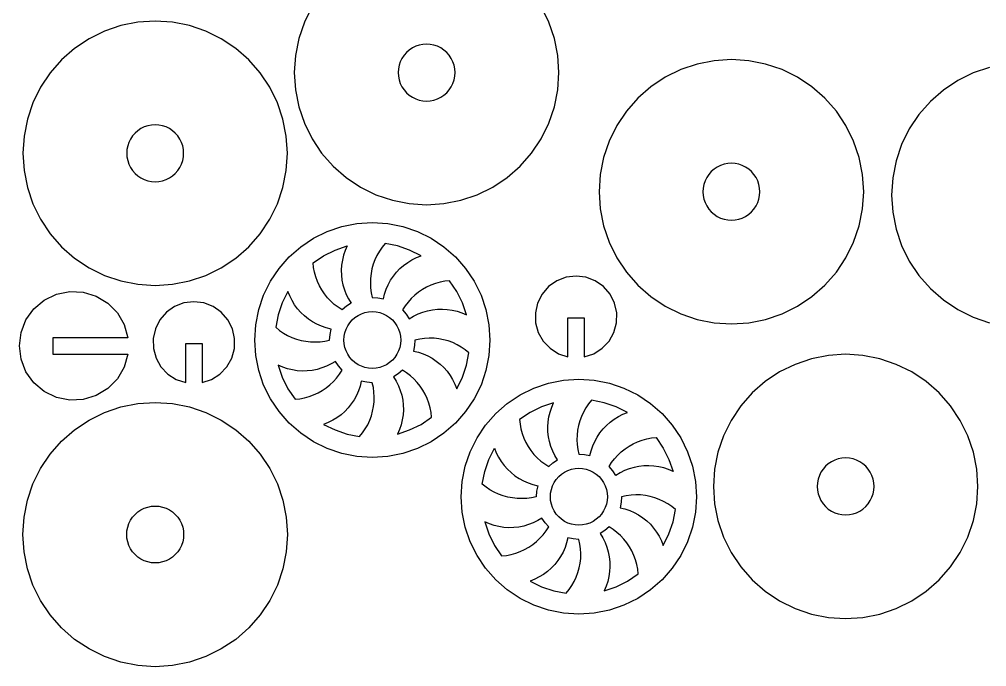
# Model space of a CAD drawing. Extents: x -592.3 to -568.9, y 406 to 419.8.
# Drawn here: x -592.34 to -584.95, y 406.46 to 411.41 of the extents above; entities that cross this region are included whole.
import ezdxf

# ---------------------------------------------------------------- set-up
doc = ezdxf.new("R2010")
doc.units = 0
doc.header["$MEASUREMENT"] = 0
doc.layers.get('0').update_dxf_attribs({"linetype": 'CONTINUOUS'})

msp = doc.modelspace()

# ---------------------------------------------------------------- linework, layer by layer
for points in [[(-590.1066, 411.505), (-590.165, 411.3865), (-590.2075, 411.2613), (-590.2333, 411.1317), (-590.2419, 410.9998), (-590.2333, 410.8679), (-590.2075, 410.7383), (-590.165, 410.6131), (-590.1066, 410.4946), (-590.0331, 410.3847), (-589.946, 410.2853), (-589.8466, 410.1981), (-589.7367, 410.1247), (-589.6182, 410.0662), (-589.493, 410.0238), (-589.3634, 409.998), (-589.2315, 409.9893), (-589.0996, 409.998), (-588.97, 410.0238), (-588.8448, 410.0662), (-588.7262, 410.1247), (-588.6163, 410.1981), (-588.517, 410.2853), (-588.4298, 410.3847), (-588.3564, 410.4946), (-588.2979, 410.6131), (-588.2554, 410.7383), (-588.2297, 410.8679), (-588.221, 410.9998), (-588.2297, 411.1317), (-588.2554, 411.2613), (-588.2979, 411.3865), (-588.3564, 411.505)], [(-584.9304, 411.0394), (-585.0555, 410.9969), (-585.1741, 410.9385), (-585.284, 410.865), (-585.3833, 410.7779), (-585.4705, 410.6785), (-585.5439, 410.5686), (-585.6024, 410.4501), (-585.6449, 410.3249), (-585.6707, 410.1953), (-585.6793, 410.0634), (-585.6707, 409.9315), (-585.6449, 409.8018), (-585.6024, 409.6767), (-585.5439, 409.5581), (-585.4705, 409.4482), (-585.3833, 409.3489), (-585.284, 409.2617), (-585.1741, 409.1883), (-585.0555, 409.1298), (-584.9304, 409.0873)]]:
    msp.add_lwpolyline(points)
for points in [[(-591.9201, 411.1848), (-592.0195, 411.0976), (-592.1067, 410.9982), (-592.1801, 410.8883), (-592.2385, 410.7698), (-592.281, 410.6446), (-592.3068, 410.515), (-592.3155, 410.3831), (-592.3068, 410.2512), (-592.281, 410.1216), (-592.2385, 409.9964), (-592.1801, 409.8779), (-592.1067, 409.768), (-592.0195, 409.6686), (-591.9201, 409.5815), (-591.8102, 409.508), (-591.6917, 409.4496), (-591.5665, 409.4071), (-591.4369, 409.3813), (-591.305, 409.3727), (-591.1731, 409.3813), (-591.0435, 409.4071), (-590.9183, 409.4496), (-590.7998, 409.508), (-590.6899, 409.5815), (-590.5905, 409.6686), (-590.5034, 409.768), (-590.4299, 409.8779), (-590.3715, 409.9964), (-590.329, 410.1216), (-590.3032, 410.2512), (-590.2945, 410.3831), (-590.3032, 410.515), (-590.329, 410.6446), (-590.3715, 410.7698), (-590.4299, 410.8883), (-590.5034, 410.9982), (-590.5905, 411.0976), (-590.6899, 411.1848), (-590.7998, 411.2582), (-590.9183, 411.3167), (-591.0435, 411.3591), (-591.1731, 411.3849), (-591.305, 411.3936), (-591.4369, 411.3849), (-591.5665, 411.3591), (-591.6917, 411.3167), (-591.8102, 411.2582)], [(-589.0991, 411.1723), (-589.1227, 411.1882), (-589.1482, 411.2007), (-589.1752, 411.2099), (-589.2031, 411.2154), (-589.2315, 411.2173), (-589.2599, 411.2154), (-589.2878, 411.2099), (-589.3147, 411.2007), (-589.3402, 411.1882), (-589.3639, 411.1723), (-589.3853, 411.1536), (-589.404, 411.1322), (-589.4198, 411.1085), (-589.4324, 411.083), (-589.4416, 411.0561), (-589.4471, 411.0282), (-589.449, 410.9998), (-589.4471, 410.9714), (-589.4416, 410.9435), (-589.4324, 410.9165), (-589.4198, 410.891), (-589.404, 410.8674), (-589.3853, 410.846), (-589.3639, 410.8272), (-589.3402, 410.8114), (-589.3147, 410.7988), (-589.2878, 410.7897), (-589.2599, 410.7841), (-589.2315, 410.7823), (-589.2031, 410.7841), (-589.1752, 410.7897), (-589.1482, 410.7988), (-589.1227, 410.8114), (-589.0991, 410.8272), (-589.0777, 410.846), (-589.0589, 410.8674), (-589.0431, 410.891), (-589.0305, 410.9165), (-589.0214, 410.9435), (-589.0158, 410.9714), (-589.014, 410.9998), (-589.0158, 411.0282), (-589.0214, 411.0561), (-589.0305, 411.083), (-589.0431, 411.1085), (-589.0589, 411.1322), (-589.0777, 411.1536)], [(-587.7047, 409.4737), (-587.6175, 409.3743), (-587.5182, 409.2872), (-587.4083, 409.2138), (-587.2897, 409.1553), (-587.1646, 409.1128), (-587.0349, 409.087), (-586.903, 409.0784), (-586.7711, 409.087), (-586.6415, 409.1128), (-586.5163, 409.1553), (-586.3978, 409.2138), (-586.2879, 409.2872), (-586.1885, 409.3743), (-586.1014, 409.4737), (-586.0279, 409.5836), (-585.9695, 409.7022), (-585.927, 409.8273), (-585.9012, 409.9569), (-585.8926, 410.0888), (-585.9012, 410.2207), (-585.927, 410.3504), (-585.9695, 410.4755), (-586.0279, 410.5941), (-586.1014, 410.704), (-586.1885, 410.8033), (-586.2879, 410.8905), (-586.3978, 410.9639), (-586.5163, 411.0224), (-586.6415, 411.0649), (-586.7711, 411.0907), (-586.903, 411.0993), (-587.0349, 411.0907), (-587.1646, 411.0649), (-587.2897, 411.0224), (-587.4083, 410.9639), (-587.5182, 410.8905), (-587.6175, 410.8033), (-587.7047, 410.704), (-587.7781, 410.5941), (-587.8366, 410.4755), (-587.8791, 410.3504), (-587.9048, 410.2207), (-587.9135, 410.0888), (-587.9048, 409.9569), (-587.8791, 409.8273), (-587.8366, 409.7022), (-587.7781, 409.5836)], [(-591.4374, 410.5557), (-591.4588, 410.5369), (-591.4776, 410.5155), (-591.4934, 410.4919), (-591.506, 410.4664), (-591.5151, 410.4394), (-591.5207, 410.4115), (-591.5225, 410.3831), (-591.5207, 410.3547), (-591.5151, 410.3268), (-591.506, 410.2999), (-591.4934, 410.2744), (-591.4776, 410.2507), (-591.4588, 410.2293), (-591.4374, 410.2106), (-591.4138, 410.1948), (-591.3882, 410.1822), (-591.3613, 410.173), (-591.3334, 410.1675), (-591.305, 410.1656), (-591.2766, 410.1675), (-591.2487, 410.173), (-591.2218, 410.1822), (-591.1963, 410.1948), (-591.1726, 410.2106), (-591.1512, 410.2293), (-591.1324, 410.2507), (-591.1166, 410.2744), (-591.1041, 410.2999), (-591.0949, 410.3268), (-591.0894, 410.3547), (-591.0875, 410.3831), (-591.0894, 410.4115), (-591.0949, 410.4394), (-591.1041, 410.4664), (-591.1166, 410.4919), (-591.1324, 410.5155), (-591.1512, 410.5369), (-591.1726, 410.5557), (-591.1963, 410.5715), (-591.2218, 410.5841), (-591.2487, 410.5932), (-591.2766, 410.5988), (-591.305, 410.6006), (-591.3334, 410.5988), (-591.3613, 410.5932), (-591.3882, 410.5841), (-591.4138, 410.5715)], [(-586.6874, 410.1172), (-586.6929, 410.1451), (-586.7021, 410.1721), (-586.7147, 410.1976), (-586.7305, 410.2212), (-586.7492, 410.2426), (-586.7706, 410.2614), (-586.7943, 410.2772), (-586.8198, 410.2898), (-586.8467, 410.2989), (-586.8746, 410.3045), (-586.903, 410.3063), (-586.9314, 410.3045), (-586.9593, 410.2989), (-586.9863, 410.2898), (-587.0118, 410.2772), (-587.0354, 410.2614), (-587.0568, 410.2426), (-587.0756, 410.2212), (-587.0914, 410.1976), (-587.104, 410.1721), (-587.1131, 410.1451), (-587.1187, 410.1172), (-587.1205, 410.0888), (-587.1187, 410.0604), (-587.1131, 410.0325), (-587.104, 410.0056), (-587.0914, 409.9801), (-587.0756, 409.9564), (-587.0568, 409.935), (-587.0354, 409.9163), (-587.0118, 409.9005), (-586.9863, 409.8879), (-586.9593, 409.8787), (-586.9314, 409.8732), (-586.903, 409.8713), (-586.8746, 409.8732), (-586.8467, 409.8787), (-586.8198, 409.8879), (-586.7943, 409.9005), (-586.7706, 409.9163), (-586.7492, 409.935), (-586.7305, 409.9564), (-586.7147, 409.9801), (-586.7021, 410.0056), (-586.6929, 410.0325), (-586.6874, 410.0604), (-586.6855, 410.0888)], [(-588.7781, 408.7224), (-588.8158, 408.6111), (-588.8678, 408.5057), (-588.9331, 408.4079), (-589.0106, 408.3195), (-589.099, 408.242), (-589.1968, 408.1767), (-589.3022, 408.1247), (-589.4135, 408.087), (-589.5288, 408.064), (-589.6461, 408.0563), (-589.7634, 408.064), (-589.8786, 408.087), (-589.9899, 408.1247), (-590.0954, 408.1767), (-590.1931, 408.242), (-590.2815, 408.3195), (-590.359, 408.4079), (-590.4243, 408.5057), (-590.4763, 408.6111), (-590.5141, 408.7224), (-590.537, 408.8377), (-590.5447, 408.955), (-590.537, 409.0723), (-590.5141, 409.1875), (-590.4763, 409.2988), (-590.4243, 409.4043), (-590.359, 409.502), (-590.2815, 409.5904), (-590.1931, 409.6679), (-590.0954, 409.7332), (-589.9899, 409.7852), (-589.8786, 409.823), (-589.7634, 409.8459), (-589.6461, 409.8536), (-589.5288, 409.8459), (-589.4135, 409.823), (-589.3022, 409.7852), (-589.1968, 409.7332), (-589.099, 409.6679), (-589.0106, 409.5904), (-588.9331, 409.502), (-588.8678, 409.4043), (-588.8158, 409.2988), (-588.7781, 409.1875), (-588.7551, 409.0723), (-588.7474, 408.955), (-588.7551, 408.8377)], [(-589.6461, 409.2809), (-589.6035, 409.2781), (-589.5617, 409.2698), (-589.5526, 409.3069), (-589.5404, 409.343), (-589.525, 409.378), (-589.5067, 409.4115), (-589.4856, 409.4433), (-589.4617, 409.4731), (-589.4354, 409.5007), (-589.4068, 409.526), (-589.3761, 409.5487), (-589.3435, 409.5686), (-589.3094, 409.5857), (-589.2738, 409.5997), (-589.3612, 409.6427), (-589.4534, 409.674), (-589.5489, 409.693), (-589.5719, 409.6644), (-589.5925, 409.6341), (-589.6106, 409.6021), (-589.6261, 409.5688), (-589.6388, 409.5344), (-589.6486, 409.499), (-589.6556, 409.463), (-589.6596, 409.4265), (-589.6607, 409.3898), (-589.6588, 409.3531), (-589.6539, 409.3168)], [(-590.0884, 409.473), (-590.0953, 409.5091), (-590.0992, 409.5456), (-590.0183, 409.5997), (-589.9309, 409.6427), (-589.8387, 409.674), (-589.8539, 409.639), (-589.866, 409.6028), (-589.875, 409.5657), (-589.8806, 409.5279), (-589.883, 409.4898), (-589.8821, 409.4517), (-589.8778, 409.4137), (-589.8703, 409.3763), (-589.8596, 409.3397), (-589.8457, 409.3041), (-589.8288, 409.2699), (-589.809, 409.2372), (-589.8445, 409.2135), (-589.8765, 409.1854), (-589.9074, 409.2053), (-589.9366, 409.2275), (-589.9639, 409.2521), (-589.9891, 409.2788), (-590.012, 409.3075), (-590.0326, 409.3379), (-590.0506, 409.3698), (-590.066, 409.4032), (-590.0786, 409.4376)], [(-589.3875, 409.1534), (-589.3638, 409.1179), (-589.3312, 409.1377), (-589.2969, 409.1546), (-589.2614, 409.1685), (-589.2247, 409.1792), (-589.1873, 409.1867), (-589.1494, 409.191), (-589.1112, 409.1919), (-589.0731, 409.1895), (-589.0353, 409.1839), (-588.9982, 409.1749), (-588.962, 409.1628), (-588.927, 409.1476), (-588.9583, 409.2399), (-589.0014, 409.3272), (-589.0555, 409.4082), (-589.092, 409.4042), (-589.128, 409.3973), (-589.1634, 409.3875), (-589.1979, 409.3749), (-589.2312, 409.3595), (-589.2632, 409.3415), (-589.2936, 409.3209), (-589.3222, 409.298), (-589.3489, 409.2728), (-589.3735, 409.2455), (-589.3958, 409.2163), (-589.4156, 409.1854)], [(-588.0896, 409.4445), (-588.1653, 409.4351), (-588.2365, 409.4077), (-588.299, 409.3638), (-588.3489, 409.3061), (-588.3834, 409.238), (-588.4003, 409.1636), (-588.3986, 409.0872), (-588.3785, 409.0136), (-588.3411, 408.9471), (-588.2887, 408.8916), (-588.2244, 408.8505), (-588.1521, 408.8262), (-588.1521, 409.1254), (-588.0271, 409.1254), (-588.0271, 408.8262), (-587.9547, 408.8505), (-587.8904, 408.8916), (-587.838, 408.9471), (-587.8006, 409.0136), (-587.7805, 409.0872), (-587.7788, 409.1636), (-587.7957, 409.238), (-587.8302, 409.3061), (-587.8801, 409.3638), (-587.9426, 409.4077), (-588.0138, 409.4351)], [(-592.0871, 408.973), (-592.0871, 408.848), (-591.514, 408.848), (-591.5421, 408.7483), (-591.594, 408.6587), (-591.6664, 408.5846), (-591.7548, 408.5306), (-591.8538, 408.5001), (-591.9573, 408.495), (-592.0588, 408.5156), (-592.1521, 408.5606), (-592.2314, 408.6272), (-592.2919, 408.7113), (-592.3297, 408.8077), (-592.3426, 408.9105), (-592.3297, 409.0133), (-592.2919, 409.1097), (-592.2314, 409.1939), (-592.1521, 409.2605), (-592.0588, 409.3054), (-591.9573, 409.326), (-591.8538, 409.3209), (-591.7548, 409.2904), (-591.6664, 409.2365), (-591.594, 409.1624), (-591.5421, 409.0727), (-591.514, 408.973)], [(-590.3338, 409.2398), (-590.3651, 409.1476), (-590.3841, 409.0521), (-590.3555, 409.0291), (-590.3252, 409.0085), (-590.2932, 408.9904), (-590.2599, 408.975), (-590.2255, 408.9623), (-590.1901, 408.9524), (-590.1541, 408.9454), (-590.1176, 408.9414), (-590.0809, 408.9404), (-590.0442, 408.9423), (-590.0079, 408.9472), (-589.972, 408.955), (-589.9692, 408.9975), (-589.9609, 409.0393), (-589.998, 409.0484), (-590.0341, 409.0607), (-590.0691, 409.076), (-590.1026, 409.0943), (-590.1343, 409.1155), (-590.1642, 409.1393), (-590.1918, 409.1656), (-590.2171, 409.1943), (-590.2398, 409.225), (-590.2597, 409.2575), (-590.2768, 409.2917), (-590.2908, 409.3272)], [(-591.0718, 408.9288), (-590.9468, 408.9288), (-590.9468, 408.6296), (-590.8744, 408.6539), (-590.8101, 408.695), (-590.7577, 408.7505), (-590.7203, 408.817), (-590.7002, 408.8907), (-590.6985, 408.967), (-590.7154, 409.0414), (-590.7499, 409.1095), (-590.7998, 409.1672), (-590.8623, 409.2111), (-590.9335, 409.2385), (-591.0093, 409.2479), (-591.085, 409.2385), (-591.1563, 409.2111), (-591.2187, 409.1672), (-591.2687, 409.1095), (-591.3031, 409.0414), (-591.32, 408.967), (-591.3183, 408.8907), (-591.2982, 408.817), (-591.2608, 408.7505), (-591.2084, 408.695), (-591.1441, 408.6539), (-591.0718, 408.6296)], [(-589.7024, 409.1651), (-589.6745, 409.1706), (-589.6461, 409.1725), (-589.6177, 409.1706), (-589.5898, 409.1651), (-589.5628, 409.1559), (-589.5373, 409.1433), (-589.5137, 409.1275), (-589.4923, 409.1088), (-589.4735, 409.0874), (-589.4577, 409.0637), (-589.4451, 409.0382), (-589.436, 409.0113), (-589.4304, 408.9834), (-589.4286, 408.955), (-589.4304, 408.9266), (-589.436, 408.8987), (-589.4451, 408.8717), (-589.4577, 408.8462), (-589.4735, 408.8226), (-589.4923, 408.8012), (-589.5137, 408.7824), (-589.5373, 408.7666), (-589.5628, 408.754), (-589.5898, 408.7449), (-589.6177, 408.7393), (-589.6461, 408.7375), (-589.6745, 408.7393), (-589.7024, 408.7449), (-589.7293, 408.754), (-589.7548, 408.7666), (-589.7785, 408.7824), (-589.7999, 408.8012), (-589.8186, 408.8226), (-589.8344, 408.8462), (-589.847, 408.8717), (-589.8562, 408.8987), (-589.8617, 408.9266), (-589.8636, 408.955), (-589.8617, 408.9834), (-589.8562, 409.0113), (-589.847, 409.0382), (-589.8344, 409.0637), (-589.8186, 409.0874), (-589.7999, 409.1088), (-589.7785, 409.1275), (-589.7548, 409.1433), (-589.7293, 409.1559)], [(-588.908, 408.8578), (-588.9366, 408.8808), (-588.967, 408.9014), (-588.9989, 408.9195), (-589.0322, 408.935), (-589.0666, 408.9477), (-589.102, 408.9575), (-589.138, 408.9645), (-589.1745, 408.9685), (-589.2112, 408.9696), (-589.2479, 408.9677), (-589.2843, 408.9628), (-589.3201, 408.955), (-589.3229, 408.9124), (-589.3312, 408.8706), (-589.2942, 408.8615), (-589.258, 408.8493), (-589.223, 408.8339), (-589.1896, 408.8156), (-589.1578, 408.7945), (-589.1279, 408.7706), (-589.1003, 408.7443), (-589.075, 408.7157), (-589.0523, 408.685), (-589.0324, 408.6524), (-589.0154, 408.6183), (-589.0014, 408.5827), (-588.9583, 408.6701), (-588.927, 408.7623)], [(-590.2367, 408.5018), (-590.2002, 408.5057), (-590.1641, 408.5126), (-590.1287, 408.5224), (-590.0943, 408.5351), (-590.0609, 408.5504), (-590.029, 408.5685), (-589.9986, 408.589), (-589.9699, 408.612), (-589.9432, 408.6372), (-589.9186, 408.6644), (-589.8964, 408.6936), (-589.8765, 408.7245), (-589.9046, 408.7565), (-589.9283, 408.792), (-589.961, 408.7722), (-589.9952, 408.7553), (-590.0308, 408.7414), (-590.0674, 408.7307), (-590.1048, 408.7232), (-590.1428, 408.7189), (-590.1809, 408.718), (-590.219, 408.7204), (-590.2568, 408.7261), (-590.2939, 408.735), (-590.3301, 408.7471), (-590.3651, 408.7623), (-590.3338, 408.6701), (-590.2908, 408.5827)], [(-586.0303, 408.846), (-586.1621, 408.8374), (-586.2918, 408.8116), (-586.4169, 408.7691), (-586.5355, 408.7107), (-586.6454, 408.6372), (-586.7448, 408.5501), (-586.8319, 408.4507), (-586.9053, 408.3408), (-586.9638, 408.2223), (-587.0063, 408.0971), (-587.0321, 407.9675), (-587.0407, 407.8356), (-587.0321, 407.7037), (-587.0063, 407.574), (-586.9638, 407.4489), (-586.9053, 407.3303), (-586.8319, 407.2204), (-586.7448, 407.1211), (-586.6454, 407.0339), (-586.5355, 406.9605), (-586.4169, 406.902), (-586.2918, 406.8595), (-586.1621, 406.8338), (-586.0303, 406.8251), (-585.8984, 406.8338), (-585.7687, 406.8595), (-585.6436, 406.902), (-585.525, 406.9605), (-585.4151, 407.0339), (-585.3158, 407.1211), (-585.2286, 407.2204), (-585.1552, 407.3303), (-585.0967, 407.4489), (-585.0542, 407.574), (-585.0284, 407.7037), (-585.0198, 407.8356), (-585.0284, 407.9675), (-585.0542, 408.0971), (-585.0967, 408.2223), (-585.1552, 408.3408), (-585.2286, 408.4507), (-585.3158, 408.5501), (-585.4151, 408.6372), (-585.525, 408.7107), (-585.6436, 408.7691), (-585.7687, 408.8116), (-585.8984, 408.8374)], [(-589.1929, 408.3644), (-589.1968, 408.4009), (-589.2037, 408.4369), (-589.2135, 408.4723), (-589.2261, 408.5068), (-589.2415, 408.5401), (-589.2596, 408.5721), (-589.2801, 408.6025), (-589.3031, 408.6311), (-589.3283, 408.6578), (-589.3555, 408.6824), (-589.3847, 408.7047), (-589.4156, 408.7245), (-589.4476, 408.6964), (-589.4831, 408.6727), (-589.4633, 408.6401), (-589.4464, 408.6058), (-589.4325, 408.5703), (-589.4218, 408.5336), (-589.4143, 408.4962), (-589.41, 408.4583), (-589.4091, 408.4201), (-589.4115, 408.382), (-589.4172, 408.3442), (-589.4261, 408.3071), (-589.4382, 408.2709), (-589.4534, 408.2359), (-589.3612, 408.2672), (-589.2738, 408.3103)], [(-588.781, 408.3039), (-588.7035, 408.3923), (-588.6151, 408.4698), (-588.5174, 408.5351), (-588.412, 408.5871), (-588.3007, 408.6249), (-588.1854, 408.6478), (-588.0681, 408.6555), (-587.9508, 408.6478), (-587.8355, 408.6249), (-587.7242, 408.5871), (-587.6188, 408.5351), (-587.521, 408.4698), (-587.4327, 408.3923), (-587.3552, 408.3039), (-587.2898, 408.2062), (-587.2379, 408.1008), (-587.2001, 407.9895), (-587.1771, 407.8742), (-587.1695, 407.7569), (-587.1771, 407.6396), (-587.2001, 407.5243), (-587.2379, 407.413), (-587.2898, 407.3076), (-587.3552, 407.2098), (-587.4327, 407.1215), (-587.521, 407.044), (-587.6188, 406.9787), (-587.7242, 406.9267), (-587.8355, 406.8889), (-587.9508, 406.866), (-588.0681, 406.8583), (-588.1854, 406.866), (-588.3007, 406.8889), (-588.412, 406.9267), (-588.5174, 406.9787), (-588.6151, 407.044), (-588.7035, 407.1215), (-588.781, 407.2098), (-588.8463, 407.3076), (-588.8983, 407.413), (-588.9361, 407.5243), (-588.959, 407.6396), (-588.9667, 407.7569), (-588.959, 407.8742), (-588.9361, 407.9895), (-588.8983, 408.1008), (-588.8463, 408.2062)], [(-589.7432, 408.2169), (-589.7202, 408.2455), (-589.6996, 408.2759), (-589.6815, 408.3078), (-589.6661, 408.3411), (-589.6534, 408.3755), (-589.6435, 408.4109), (-589.6365, 408.4469), (-589.6325, 408.4834), (-589.6315, 408.5201), (-589.6334, 408.5568), (-589.6383, 408.5932), (-589.6461, 408.629), (-589.6886, 408.6318), (-589.7304, 408.6401), (-589.7395, 408.6031), (-589.7518, 408.5669), (-589.7671, 408.5319), (-589.7854, 408.4985), (-589.8066, 408.4667), (-589.8304, 408.4368), (-589.8567, 408.4092), (-589.8853, 408.3839), (-589.9161, 408.3613), (-589.9486, 408.3413), (-589.9828, 408.3243), (-590.0183, 408.3103), (-589.9309, 408.2672), (-589.8387, 408.2359)], [(-588.0326, 408.404), (-588.0481, 408.3707), (-588.0608, 408.3363), (-588.0706, 408.3009), (-588.0776, 408.2649), (-588.0816, 408.2284), (-588.0827, 408.1917), (-588.0808, 408.1551), (-588.0759, 408.1187), (-588.0681, 408.0828), (-588.0255, 408.08), (-587.9837, 408.0717), (-587.9746, 408.1088), (-587.9624, 408.1449), (-587.947, 408.1799), (-587.9287, 408.2134), (-587.9076, 408.2452), (-587.8837, 408.275), (-587.8574, 408.3027), (-587.8288, 408.3279), (-587.7981, 408.3506), (-587.7655, 408.3705), (-587.7314, 408.3876), (-587.6959, 408.4016), (-587.7832, 408.4447), (-587.8754, 408.476), (-587.9709, 408.495), (-587.9939, 408.4664), (-588.0145, 408.436)], [(-592.3155, 407.4679), (-592.3068, 407.5998), (-592.281, 407.7294), (-592.2385, 407.8546), (-592.1801, 407.9731), (-592.1067, 408.083), (-592.0195, 408.1824), (-591.9201, 408.2695), (-591.8102, 408.343), (-591.6917, 408.4014), (-591.5665, 408.4439), (-591.4369, 408.4697), (-591.305, 408.4784), (-591.1731, 408.4697), (-591.0435, 408.4439), (-590.9183, 408.4014), (-590.7998, 408.343), (-590.6899, 408.2695), (-590.5905, 408.1824), (-590.5034, 408.083), (-590.4299, 407.9731), (-590.3715, 407.8546), (-590.329, 407.7294), (-590.3032, 407.5998), (-590.2945, 407.4679), (-590.3032, 407.336), (-590.329, 407.2064), (-590.3715, 407.0812), (-590.4299, 406.9627), (-590.5034, 406.8528), (-590.5905, 406.7534), (-590.6899, 406.6662), (-590.7998, 406.5928), (-590.9183, 406.5344), (-591.0435, 406.4919), (-591.1731, 406.4661), (-591.305, 406.4574), (-591.4369, 406.4661), (-591.5665, 406.4919), (-591.6917, 406.5344), (-591.8102, 406.5928), (-591.9201, 406.6662), (-592.0195, 406.7534), (-592.1067, 406.8528), (-592.1801, 406.9627), (-592.2385, 407.0812), (-592.281, 407.2064), (-592.3068, 407.336)], [(-588.2985, 407.9874), (-588.2665, 408.0155), (-588.231, 408.0391), (-588.2508, 408.0718), (-588.2677, 408.106), (-588.2816, 408.1416), (-588.2923, 408.1782), (-588.2998, 408.2157), (-588.3041, 408.2536), (-588.305, 408.2918), (-588.3026, 408.3299), (-588.297, 408.3676), (-588.2881, 408.4047), (-588.2759, 408.4409), (-588.2608, 408.476), (-588.353, 408.4447), (-588.4403, 408.4016), (-588.5213, 408.3475), (-588.5173, 408.311), (-588.5104, 408.2749), (-588.5006, 408.2396), (-588.488, 408.2051), (-588.4726, 408.1718), (-588.4546, 408.1398), (-588.434, 408.1094), (-588.4111, 408.0807), (-588.3859, 408.054), (-588.3586, 408.0295), (-588.3294, 408.0072)], [(-587.514, 408.2061), (-587.4775, 408.2101), (-587.4234, 408.1291), (-587.3803, 408.0418), (-587.349, 407.9496), (-587.384, 407.9648), (-587.4202, 407.9769), (-587.4573, 407.9858), (-587.4951, 407.9915), (-587.5332, 407.9938), (-587.5714, 407.9929), (-587.6093, 407.9887), (-587.6467, 407.9811), (-587.6834, 407.9704), (-587.7189, 407.9566), (-587.7532, 407.9397), (-587.7858, 407.9199), (-587.8095, 407.9553), (-587.8376, 407.9874), (-587.8178, 408.0182), (-587.7955, 408.0474), (-587.7709, 408.0747), (-587.7442, 408.0999), (-587.7156, 408.1228), (-587.6852, 408.1434), (-587.6532, 408.1614), (-587.6199, 408.1768), (-587.5854, 408.1894), (-587.55, 408.1992)], [(-588.3912, 407.7994), (-588.394, 407.7569), (-588.4299, 407.7491), (-588.4663, 407.7442), (-588.5029, 407.7423), (-588.5396, 407.7433), (-588.5761, 407.7474), (-588.6121, 407.7543), (-588.6475, 407.7642), (-588.6819, 407.7769), (-588.7152, 407.7923), (-588.7472, 407.8104), (-588.7775, 407.831), (-588.8061, 407.8541), (-588.7872, 407.9496), (-588.7558, 408.0418), (-588.7128, 408.1291), (-588.6988, 408.0936), (-588.6817, 408.0594), (-588.6618, 408.0269), (-588.6391, 407.9962), (-588.6138, 407.9676), (-588.5862, 407.9412), (-588.5564, 407.9174), (-588.5246, 407.8962), (-588.4911, 407.8779), (-588.4561, 407.8626), (-588.42, 407.8503), (-588.3829, 407.8412)], [(-586.2028, 407.7032), (-586.1841, 407.6818), (-586.1627, 407.663), (-586.139, 407.6472), (-586.1135, 407.6346), (-586.0866, 407.6255), (-586.0586, 407.6199), (-586.0303, 407.6181), (-586.0019, 407.6199), (-585.974, 407.6255), (-585.947, 407.6346), (-585.9215, 407.6472), (-585.8978, 407.663), (-585.8765, 407.6818), (-585.8577, 407.7032), (-585.8419, 407.7268), (-585.8293, 407.7523), (-585.8202, 407.7793), (-585.8146, 407.8072), (-585.8128, 407.8356), (-585.8146, 407.864), (-585.8202, 407.8919), (-585.8293, 407.9188), (-585.8419, 407.9443), (-585.8577, 407.968), (-585.8765, 407.9894), (-585.8978, 408.0081), (-585.9215, 408.0239), (-585.947, 408.0365), (-585.974, 408.0457), (-586.0019, 408.0512), (-586.0303, 408.0531), (-586.0586, 408.0512), (-586.0866, 408.0457), (-586.1135, 408.0365), (-586.139, 408.0239), (-586.1627, 408.0081), (-586.1841, 407.9894), (-586.2028, 407.968), (-586.2186, 407.9443), (-586.2312, 407.9188), (-586.2404, 407.8919), (-586.2459, 407.864), (-586.2478, 407.8356), (-586.2459, 407.8072), (-586.2404, 407.7793), (-586.2312, 407.7523), (-586.2186, 407.7268)], [(-588.2406, 407.8893), (-588.2219, 407.9107), (-588.2005, 407.9294), (-588.1768, 407.9453), (-588.1513, 407.9578), (-588.1244, 407.967), (-588.0965, 407.9725), (-588.0681, 407.9744), (-588.0397, 407.9725), (-588.0118, 407.967), (-587.9848, 407.9578), (-587.9593, 407.9453), (-587.9357, 407.9294), (-587.9143, 407.9107), (-587.8955, 407.8893), (-587.8797, 407.8656), (-587.8671, 407.8401), (-587.858, 407.8132), (-587.8524, 407.7853), (-587.8506, 407.7569), (-587.8524, 407.7285), (-587.858, 407.7006), (-587.8671, 407.6736), (-587.8797, 407.6481), (-587.8955, 407.6245), (-587.9143, 407.6031), (-587.9357, 407.5843), (-587.9593, 407.5685), (-587.9848, 407.5559), (-588.0118, 407.5468), (-588.0397, 407.5412), (-588.0681, 407.5394), (-588.0965, 407.5412), (-588.1244, 407.5468), (-588.1513, 407.5559), (-588.1768, 407.5685), (-588.2005, 407.5843), (-588.2219, 407.6031), (-588.2406, 407.6245), (-588.2564, 407.6481), (-588.269, 407.6736), (-588.2782, 407.7006), (-588.2837, 407.7285), (-588.2856, 407.7569), (-588.2837, 407.7853), (-588.2782, 407.8132), (-588.269, 407.8401), (-588.2564, 407.8656)], [(-587.7421, 407.7569), (-587.7449, 407.7143), (-587.7533, 407.6725), (-587.7162, 407.6635), (-587.68, 407.6512), (-587.6451, 407.6358), (-587.6116, 407.6175), (-587.5798, 407.5964), (-587.55, 407.5725), (-587.5223, 407.5462), (-587.497, 407.5176), (-587.4744, 407.4869), (-587.4544, 407.4543), (-587.4374, 407.4202), (-587.4234, 407.3847), (-587.3803, 407.472), (-587.349, 407.5642), (-587.33, 407.6597), (-587.3586, 407.6827), (-587.389, 407.7033), (-587.4209, 407.7214), (-587.4542, 407.7369), (-587.4887, 407.7496), (-587.524, 407.7594), (-587.5601, 407.7664), (-587.5965, 407.7704), (-587.6332, 407.7715), (-587.6699, 407.7696), (-587.7063, 407.7647)], [(-591.1166, 407.5766), (-591.1041, 407.5511), (-591.0949, 407.5242), (-591.0894, 407.4963), (-591.0875, 407.4679), (-591.0894, 407.4395), (-591.0949, 407.4116), (-591.1041, 407.3847), (-591.1166, 407.3591), (-591.1324, 407.3355), (-591.1512, 407.3141), (-591.1726, 407.2953), (-591.1963, 407.2795), (-591.2218, 407.2669), (-591.2487, 407.2578), (-591.2766, 407.2522), (-591.305, 407.2504), (-591.3334, 407.2522), (-591.3613, 407.2578), (-591.3882, 407.2669), (-591.4138, 407.2795), (-591.4374, 407.2953), (-591.4588, 407.3141), (-591.4776, 407.3355), (-591.4934, 407.3591), (-591.506, 407.3847), (-591.5151, 407.4116), (-591.5207, 407.4395), (-591.5225, 407.4679), (-591.5207, 407.4963), (-591.5151, 407.5242), (-591.506, 407.5511), (-591.4934, 407.5766), (-591.4776, 407.6003), (-591.4588, 407.6217), (-591.4374, 407.6405), (-591.4138, 407.6563), (-591.3882, 407.6688), (-591.3613, 407.678), (-591.3334, 407.6835), (-591.305, 407.6854), (-591.2766, 407.6835), (-591.2487, 407.678), (-591.2218, 407.6688), (-591.1963, 407.6563), (-591.1726, 407.6405), (-591.1512, 407.6217), (-591.1324, 407.6003)], [(-588.6587, 407.3037), (-588.6222, 407.3077), (-588.5861, 407.3146), (-588.5508, 407.3243), (-588.5163, 407.337), (-588.483, 407.3524), (-588.451, 407.3704), (-588.4206, 407.3909), (-588.3919, 407.4139), (-588.3652, 407.4391), (-588.3407, 407.4664), (-588.3184, 407.4955), (-588.2985, 407.5264), (-588.3267, 407.5585), (-588.3503, 407.5939), (-588.383, 407.5741), (-588.4172, 407.5572), (-588.4528, 407.5434), (-588.4894, 407.5326), (-588.5268, 407.5251), (-588.5648, 407.5209), (-588.603, 407.5199), (-588.6411, 407.5223), (-588.6788, 407.528), (-588.7159, 407.5369), (-588.7521, 407.549), (-588.7872, 407.5642), (-588.7558, 407.472), (-588.7128, 407.3847)], [(-587.6149, 407.1663), (-587.6188, 407.2028), (-587.6257, 407.2388), (-587.6355, 407.2742), (-587.6482, 407.3087), (-587.6635, 407.342), (-587.6816, 407.374), (-587.7021, 407.4044), (-587.7251, 407.433), (-587.7503, 407.4597), (-587.7775, 407.4843), (-587.8067, 407.5066), (-587.8376, 407.5264), (-587.8697, 407.4983), (-587.9051, 407.4746), (-587.8853, 407.442), (-587.8684, 407.4078), (-587.8545, 407.3722), (-587.8438, 407.3355), (-587.8363, 407.2981), (-587.8321, 407.2602), (-587.8311, 407.222), (-587.8335, 407.1839), (-587.8392, 407.1462), (-587.8481, 407.109), (-587.8602, 407.0728), (-587.8754, 407.0378), (-587.7832, 407.0691), (-587.6959, 407.1122)], [(-588.1652, 407.0188), (-588.1422, 407.0474), (-588.1216, 407.0778), (-588.1035, 407.1097), (-588.0881, 407.143), (-588.0754, 407.1775), (-588.0655, 407.2128), (-588.0586, 407.2489), (-588.0545, 407.2854), (-588.0535, 407.322), (-588.0554, 407.3587), (-588.0603, 407.3951), (-588.0681, 407.431), (-588.1106, 407.4337), (-588.1524, 407.4421), (-588.1615, 407.405), (-588.1738, 407.3688), (-588.1891, 407.3339), (-588.2074, 407.3004), (-588.2286, 407.2686), (-588.2524, 407.2388), (-588.2787, 407.2111), (-588.3074, 407.1859), (-588.3381, 407.1632), (-588.3706, 407.1432), (-588.4048, 407.1262), (-588.4403, 407.1122), (-588.353, 407.0691), (-588.2607, 407.0378)]]:
    msp.add_lwpolyline(points, close=True)

doc.saveas('drawing.dxf')
